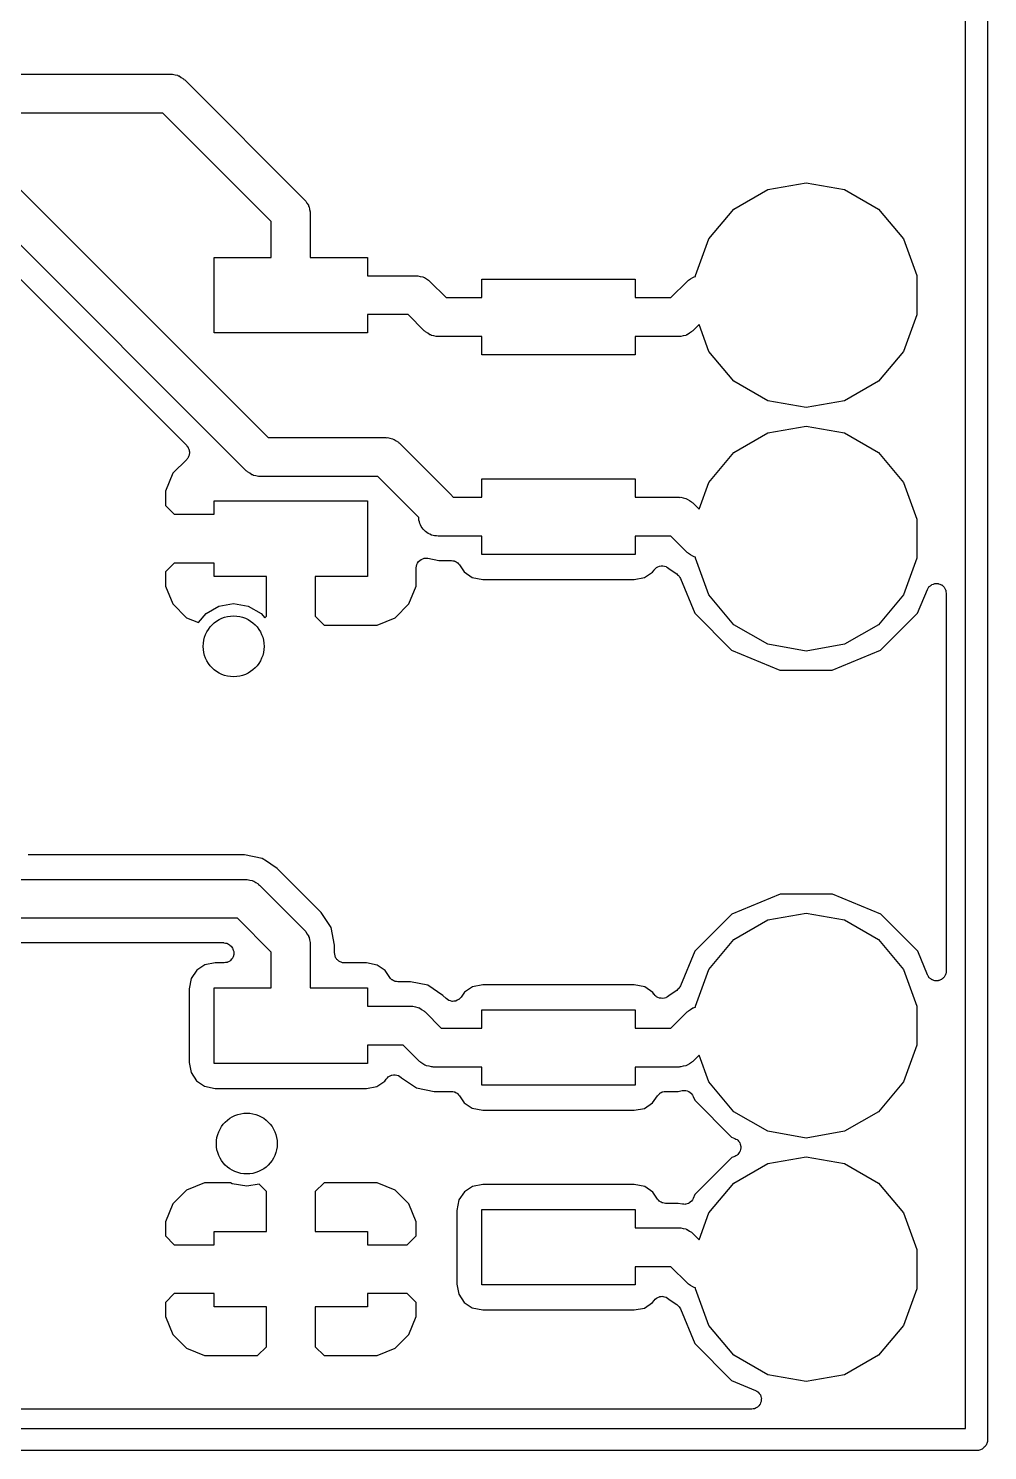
# Model space of a CAD drawing. Extents: x 25.3 to 49.5, y -85 to -25.3.
# Drawn here: x 39.47 to 49.48, y -84.95 to -70.12 of the extents above; entities that cross this region are included whole.
import ezdxf

# ---------------------------------------------------------------- set-up
doc = ezdxf.new("R2010")
doc.units = 0
doc.header["$MEASUREMENT"] = 0
doc.layers.add('BLACK', color=7, linetype='CONTINUOUS')

msp = doc.modelspace()

# ---------------------------------------------------------------- linework, layer by layer
at = {"layer": 'Black'}
for p, q in [((49.2506, -84.7217), (49.2506, -25.5143)), ((49.4792, -25.4), (49.4792, -84.836)), ((31.2098, -70.5927), (40.9575, -70.5927)), ((40.9575, -70.5927), (40.9663, -70.5943)), ((40.9663, -70.5943), (40.9752, -70.5935)), ((40.9752, -70.5935), (41.0008, -70.6003)), ((41.0008, -70.6003), (41.027, -70.605)), ((41.027, -70.605), (41.0347, -70.6094)), ((41.0347, -70.6094), (41.0434, -70.6117)), ((41.0434, -70.6117), (41.0651, -70.627)), ((41.0651, -70.627), (41.0881, -70.6402)), ((41.0881, -70.6402), (41.0939, -70.6471)), ((41.0939, -70.6471), (41.1012, -70.6522)), ((41.1012, -70.6522), (42.3521, -71.9031)), ((40.8733, -70.9991), (31.294, -70.9991)), ((42.0052, -72.131), (40.8733, -70.9991)), ((38.9042, -71.3157), (41.972, -74.3835)), ((41.7441, -74.7304), (38.6763, -71.6626)), ((46.833, -71.9995), (47.1858, -71.7959)), ((47.1858, -71.7959), (47.5869, -71.7251)), ((47.5869, -71.7251), (47.988, -71.7959)), ((47.988, -71.7959), (48.3408, -71.9995)), ((38.6009, -71.9464), (41.1225, -74.468)), ((42.3521, -71.9031), (42.3572, -71.9104)), ((42.3572, -71.9104), (42.3641, -71.9162)), ((42.3641, -71.9162), (42.3773, -71.9392)), ((42.3773, -71.9392), (42.3926, -71.9609)), ((42.3926, -71.9609), (42.3949, -71.9696)), ((42.3949, -71.9696), (42.3993, -71.9773)), ((42.3993, -71.9773), (42.404, -72.0035)), ((42.404, -72.0035), (42.4108, -72.0291)), ((42.4108, -72.0291), (42.41, -72.038)), ((42.41, -72.038), (42.4116, -72.0468)), ((42.4116, -72.0468), (42.4116, -72.5043)), ((46.5712, -72.3116), (46.833, -71.9995)), ((48.3408, -71.9995), (48.6026, -72.3116)), ((42.0052, -72.5043), (42.0052, -72.131)), ((46.4319, -72.6943), (46.5712, -72.3116)), ((48.6026, -72.3116), (48.7419, -72.6943)), ((41.4083, -73.2917), (41.4083, -72.5043)), ((41.4083, -72.5043), (42.0052, -72.5043)), ((42.4116, -72.5043), (43.0085, -72.5043)), ((43.0085, -72.5043), (43.0085, -72.6948)), ((43.0085, -72.6948), (43.5162, -72.6948)), ((43.5162, -72.6948), (43.525, -72.6964)), ((43.525, -72.6964), (43.5339, -72.6956)), ((43.5339, -72.6956), (43.5595, -72.7024)), ((43.5595, -72.7024), (43.5857, -72.7071)), ((43.5857, -72.7071), (43.5934, -72.7115)), ((43.5934, -72.7115), (43.6021, -72.7138)), ((43.6021, -72.7138), (43.6238, -72.7291)), ((43.6238, -72.7291), (43.6468, -72.7423)), ((43.6468, -72.7423), (43.6526, -72.7492)), ((43.6526, -72.7492), (43.6599, -72.7543)), ((43.6599, -72.7543), (43.829, -72.9234)), ((44.2023, -72.9234), (44.2023, -72.7329)), ((44.2023, -72.7329), (45.8025, -72.7329)), ((45.8025, -72.7329), (45.8025, -72.9234)), ((46.1758, -72.9234), (46.3449, -72.7543)), ((46.3449, -72.7543), (46.3522, -72.7492)), ((46.3522, -72.7492), (46.358, -72.7423)), ((46.358, -72.7423), (46.381, -72.7291)), ((46.381, -72.7291), (46.4027, -72.7138)), ((46.4027, -72.7138), (46.4114, -72.7115)), ((46.4114, -72.7115), (46.4191, -72.7071)), ((46.4191, -72.7071), (46.4319, -72.7048)), ((46.4319, -72.7048), (46.4319, -72.6943)), ((48.7419, -72.6943), (48.7419, -73.1017)), ((43.829, -72.9234), (44.2023, -72.9234)), ((45.8025, -72.9234), (46.1758, -72.9234)), ((43.432, -73.1012), (43.0085, -73.1012)), ((43.0085, -73.1012), (43.0085, -73.2917)), ((43.6011, -73.2703), (43.432, -73.1012)), ((48.7419, -73.1017), (48.6026, -73.4844)), ((43.6084, -73.2754), (43.6011, -73.2703)), ((43.6142, -73.2823), (43.6084, -73.2754)), ((46.3964, -73.2754), (46.3906, -73.2823)), ((46.4037, -73.2703), (46.3964, -73.2754)), ((46.4693, -73.2046), (46.4037, -73.2703)), ((46.5712, -73.4844), (46.4693, -73.2046)), ((43.0085, -73.2917), (41.4083, -73.2917)), ((43.6372, -73.2955), (43.6142, -73.2823)), ((43.6589, -73.3108), (43.6372, -73.2955)), ((43.6676, -73.3131), (43.6589, -73.3108)), ((43.6753, -73.3175), (43.6676, -73.3131)), ((43.7015, -73.3222), (43.6753, -73.3175)), ((43.7271, -73.329), (43.7015, -73.3222)), ((43.736, -73.3282), (43.7271, -73.329)), ((43.7448, -73.3298), (43.736, -73.3282)), ((44.2023, -73.3298), (43.7448, -73.3298)), ((44.2023, -73.5203), (44.2023, -73.3298)), ((46.26, -73.3298), (45.8025, -73.3298)), ((45.8025, -73.3298), (45.8025, -73.5203)), ((46.2688, -73.3282), (46.26, -73.3298)), ((46.2777, -73.329), (46.2688, -73.3282)), ((46.3033, -73.3222), (46.2777, -73.329)), ((46.3295, -73.3175), (46.3033, -73.3222)), ((46.3372, -73.3131), (46.3295, -73.3175)), ((46.3459, -73.3108), (46.3372, -73.3131)), ((46.3676, -73.2955), (46.3459, -73.3108)), ((46.3906, -73.2823), (46.3676, -73.2955)), ((45.8025, -73.5203), (44.2023, -73.5203)), ((46.833, -73.7965), (46.5712, -73.4844)), ((48.6026, -73.4844), (48.3408, -73.7965)), ((47.1858, -74.0001), (46.833, -73.7965)), ((48.3408, -73.7965), (47.988, -74.0001)), ((47.5869, -74.0709), (47.1858, -74.0001)), ((47.988, -74.0001), (47.5869, -74.0709)), ((47.1858, -74.3359), (47.5869, -74.2651)), ((47.5869, -74.2651), (47.988, -74.3359)), ((41.1225, -74.468), (41.1276, -74.4753)), ((41.972, -74.3835), (43.2001, -74.3835)), ((43.2001, -74.3835), (43.2089, -74.3851)), ((43.2089, -74.3851), (43.2178, -74.3843)), ((43.2178, -74.3843), (43.2434, -74.3911)), ((43.2434, -74.3911), (43.2696, -74.3958)), ((43.2696, -74.3958), (43.2773, -74.4002)), ((43.2773, -74.4002), (43.286, -74.4025)), ((43.286, -74.4025), (43.3077, -74.4178)), ((43.3077, -74.4178), (43.3307, -74.431)), ((43.3307, -74.431), (43.3365, -74.4379)), ((43.3365, -74.4379), (43.3438, -74.443)), ((43.3438, -74.443), (43.8885, -74.9877)), ((46.833, -74.5395), (47.1858, -74.3359)), ((47.988, -74.3359), (48.3408, -74.5395)), ((41.1225, -74.6117), (40.9776, -74.7565)), ((41.1276, -74.6044), (41.1225, -74.6117)), ((41.1276, -74.4753), (41.1339, -74.4816)), ((41.1339, -74.5981), (41.1276, -74.6044)), ((41.1339, -74.4816), (41.1376, -74.4896)), ((41.1376, -74.59), (41.1339, -74.5981)), ((41.1376, -74.4896), (41.1427, -74.4969)), ((41.1427, -74.5828), (41.1376, -74.59)), ((41.1427, -74.4969), (41.145, -74.5055)), ((41.145, -74.5742), (41.1427, -74.5828)), ((41.145, -74.5055), (41.1488, -74.5135)), ((41.1488, -74.5661), (41.145, -74.5742)), ((41.1488, -74.5135), (41.1496, -74.5224)), ((41.1496, -74.5573), (41.1488, -74.5661)), ((41.1496, -74.5224), (41.1519, -74.531)), ((41.1519, -74.5487), (41.1496, -74.5573)), ((41.1519, -74.531), (41.1511, -74.5398)), ((41.1511, -74.5398), (41.1519, -74.5487)), ((46.5712, -74.8516), (46.833, -74.5395)), ((48.3408, -74.5395), (48.6026, -74.8516)), ((40.9776, -74.7565), (40.9003, -74.9433)), ((41.7514, -74.7355), (41.7441, -74.7304)), ((41.7572, -74.7424), (41.7514, -74.7355)), ((41.7802, -74.7556), (41.7572, -74.7424)), ((41.8019, -74.7709), (41.7802, -74.7556)), ((41.8106, -74.7732), (41.8019, -74.7709)), ((41.8183, -74.7776), (41.8106, -74.7732)), ((41.8445, -74.7823), (41.8183, -74.7776)), ((41.8701, -74.7891), (41.8445, -74.7823)), ((41.879, -74.7883), (41.8701, -74.7891)), ((41.8878, -74.7899), (41.879, -74.7883)), ((43.1159, -74.7899), (41.8878, -74.7899)), ((43.5429, -75.2169), (43.1159, -74.7899)), ((44.2023, -75.0062), (44.2023, -74.8157)), ((44.2023, -74.8157), (45.8025, -74.8157)), ((45.8025, -74.8157), (45.8025, -75.0062)), ((46.4693, -75.1314), (46.5712, -74.8516)), ((48.6026, -74.8516), (48.7419, -75.2343)), ((40.9003, -74.9433), (40.9003, -75.0911)), ((41.4083, -75.184), (41.4083, -75.0443)), ((41.4083, -75.0443), (43.0085, -75.0443)), ((43.0085, -75.0443), (43.0085, -75.8317)), ((43.8885, -74.9877), (43.8936, -74.995)), ((43.8936, -74.995), (43.9005, -75.0008)), ((43.9005, -75.0008), (43.9036, -75.0062)), ((43.9036, -75.0062), (44.2023, -75.0062)), ((45.8025, -75.0062), (46.26, -75.0062)), ((46.26, -75.0062), (46.2688, -75.0078)), ((46.2688, -75.0078), (46.2777, -75.007)), ((46.2777, -75.007), (46.3033, -75.0138)), ((46.3033, -75.0138), (46.3295, -75.0185)), ((46.3295, -75.0185), (46.3372, -75.0229)), ((46.3372, -75.0229), (46.3459, -75.0252)), ((46.3459, -75.0252), (46.3676, -75.0405)), ((46.3676, -75.0405), (46.3906, -75.0537)), ((46.3906, -75.0537), (46.3964, -75.0606)), ((46.3964, -75.0606), (46.4037, -75.0657)), ((40.9003, -75.0911), (40.9932, -75.184)), ((40.9932, -75.184), (41.4083, -75.184)), ((46.4037, -75.0657), (46.4693, -75.1314)), ((43.5447, -75.2269), (43.5429, -75.2169)), ((43.5447, -75.2447), (43.5447, -75.2269)), ((43.5508, -75.2614), (43.5447, -75.2447)), ((43.5539, -75.2789), (43.5508, -75.2614)), ((43.5627, -75.2943), (43.5539, -75.2789)), ((43.5688, -75.311), (43.5627, -75.2943)), ((43.5802, -75.3246), (43.5688, -75.311)), ((43.5891, -75.34), (43.5802, -75.3246)), ((43.6028, -75.3514), (43.5891, -75.34)), ((43.6142, -75.3651), (43.6028, -75.3514)), ((48.7419, -75.2343), (48.7419, -75.6417)), ((43.6296, -75.3739), (43.6142, -75.3651)), ((43.6432, -75.3854), (43.6296, -75.3739)), ((43.6599, -75.3915), (43.6432, -75.3854)), ((43.6753, -75.4003), (43.6599, -75.3915)), ((43.6928, -75.4034), (43.6753, -75.4003)), ((43.7095, -75.4095), (43.6928, -75.4034)), ((43.7273, -75.4095), (43.7095, -75.4095)), ((43.7448, -75.4126), (43.7273, -75.4095)), ((44.2023, -75.4126), (43.7448, -75.4126)), ((44.2023, -75.6031), (44.2023, -75.4126)), ((46.1758, -75.4126), (45.8025, -75.4126)), ((45.8025, -75.4126), (45.8025, -75.6031)), ((46.3449, -75.5817), (46.1758, -75.4126)), ((43.5546, -75.6656), (43.5673, -75.655)), ((43.5673, -75.655), (43.5684, -75.6546)), ((43.5684, -75.6546), (43.5692, -75.6539)), ((43.5692, -75.6539), (43.5849, -75.6486)), ((43.5849, -75.6486), (43.6005, -75.6429)), ((43.6005, -75.6429), (43.6016, -75.6429)), ((43.6016, -75.6429), (43.6026, -75.6426)), ((43.6026, -75.6426), (43.6192, -75.6429)), ((43.6192, -75.6429), (43.6357, -75.6429)), ((43.6357, -75.6429), (43.6368, -75.6433)), ((43.6368, -75.6433), (43.6379, -75.6433)), ((43.6379, -75.6433), (43.7548, -75.6666)), ((45.8025, -75.6031), (44.2023, -75.6031)), ((46.3522, -75.5868), (46.3449, -75.5817)), ((46.358, -75.5937), (46.3522, -75.5868)), ((46.381, -75.6069), (46.358, -75.5937)), ((46.4027, -75.6222), (46.381, -75.6069)), ((46.4114, -75.6245), (46.4027, -75.6222)), ((46.4191, -75.6289), (46.4114, -75.6245)), ((46.4319, -75.6312), (46.4191, -75.6289)), ((46.4319, -75.6417), (46.4319, -75.6312)), ((46.5712, -76.0244), (46.4319, -75.6417)), ((48.7419, -75.6417), (48.6026, -76.0244)), ((40.9932, -75.692), (40.9003, -75.7849)), ((40.9003, -75.7849), (40.9003, -75.9327)), ((41.4083, -75.692), (40.9932, -75.692)), ((41.4083, -75.8317), (41.4083, -75.692)), ((43.5165, -75.7408), (43.5197, -75.7246)), ((43.5167, -75.7419), (43.5165, -75.7408)), ((43.5165, -75.743), (43.5167, -75.7419)), ((43.5165, -75.9327), (43.5165, -75.743)), ((43.5197, -75.7246), (43.5226, -75.7082)), ((43.5226, -75.7082), (43.5232, -75.7073)), ((43.5232, -75.7073), (43.5234, -75.7062)), ((43.5234, -75.7062), (43.532, -75.692)), ((43.532, -75.692), (43.5403, -75.6777)), ((43.5403, -75.6777), (43.5411, -75.677)), ((43.5411, -75.677), (43.5417, -75.676)), ((43.5417, -75.676), (43.5546, -75.6656)), ((43.7548, -75.6666), (43.8854, -75.6666)), ((43.8854, -75.6666), (43.9, -75.6692)), ((43.9, -75.6692), (43.9146, -75.6709)), ((43.9146, -75.6709), (43.9173, -75.6722)), ((43.9173, -75.6722), (43.9202, -75.6727)), ((43.9202, -75.6727), (43.933, -75.6801)), ((43.933, -75.6801), (43.9461, -75.6867)), ((43.9461, -75.6867), (43.9482, -75.6889)), ((43.9482, -75.6889), (43.9507, -75.6904)), ((43.9507, -75.6904), (43.9602, -75.7017)), ((43.9602, -75.7017), (43.9703, -75.7124)), ((43.9703, -75.7124), (44.0181, -75.785)), ((44.0181, -75.785), (44.1025, -75.842)), ((45.8991, -75.8434), (45.9844, -75.7873)), ((45.9844, -75.7873), (45.9989, -75.7659)), ((45.9989, -75.7659), (45.9995, -75.7653)), ((45.9995, -75.7653), (45.9999, -75.7645)), ((45.9999, -75.7645), (46.0118, -75.7526)), ((46.0118, -75.7526), (46.0234, -75.7406)), ((46.0234, -75.7406), (46.0242, -75.7402)), ((46.0242, -75.7402), (46.0248, -75.7395)), ((46.0248, -75.7395), (46.0401, -75.7324)), ((46.0401, -75.7324), (46.0551, -75.7251)), ((46.0551, -75.7251), (46.056, -75.725)), ((46.056, -75.725), (46.0568, -75.7246)), ((46.0568, -75.7246), (46.0735, -75.7232)), ((46.0735, -75.7232), (46.0902, -75.7214)), ((46.0902, -75.7214), (46.0911, -75.7216)), ((46.0911, -75.7216), (46.092, -75.7216)), ((46.092, -75.7216), (46.1082, -75.7259)), ((46.1082, -75.7259), (46.1245, -75.73)), ((46.1245, -75.73), (46.1252, -75.7305)), ((46.1252, -75.7305), (46.1261, -75.7307)), ((46.1261, -75.7307), (46.1398, -75.7403)), ((46.1398, -75.7403), (46.1537, -75.7497)), ((46.1537, -75.7497), (46.1542, -75.7504)), ((46.1542, -75.7504), (46.155, -75.7509)), ((46.155, -75.7509), (46.1582, -75.7542)), ((46.1582, -75.7542), (46.2365, -75.8065)), ((40.9003, -75.9327), (40.9776, -76.1195)), ((41.9544, -75.8317), (41.4083, -75.8317)), ((41.9544, -76.2468), (41.9544, -75.8317)), ((43.0085, -75.8317), (42.4624, -75.8317)), ((42.4624, -75.8317), (42.4624, -76.2468)), ((43.4392, -76.1195), (43.5165, -75.9327)), ((44.1025, -75.842), (44.2124, -75.8641)), ((44.2124, -75.8641), (45.7927, -75.8641)), ((45.7927, -75.8641), (45.8991, -75.8434)), ((46.2365, -75.8065), (46.2453, -75.815)), ((46.2453, -75.815), (46.255, -75.8224)), ((46.255, -75.8224), (46.258, -75.8271)), ((46.258, -75.8271), (46.262, -75.8309)), ((46.262, -75.8309), (46.2674, -75.8419)), ((46.2674, -75.8419), (46.274, -75.8522)), ((46.274, -75.8522), (46.4234, -76.2139)), ((48.8603, -75.955), (48.868, -75.9417)), ((48.868, -75.9417), (48.8697, -75.9402)), ((48.8697, -75.9402), (48.871, -75.9383)), ((48.871, -75.9383), (48.8832, -75.9289)), ((48.8832, -75.9289), (48.895, -75.919)), ((48.895, -75.919), (48.8971, -75.9182)), ((48.8971, -75.9182), (48.899, -75.9168)), ((48.899, -75.9168), (48.9137, -75.9122)), ((48.9137, -75.9122), (48.9282, -75.9069)), ((48.9282, -75.9069), (48.9304, -75.9069)), ((48.9304, -75.9069), (48.9326, -75.9062)), ((48.9326, -75.9062), (48.948, -75.9069)), ((48.948, -75.9069), (48.9634, -75.9069)), ((48.9634, -75.9069), (48.9656, -75.9077)), ((48.9656, -75.9077), (48.9679, -75.9078)), ((48.9679, -75.9078), (48.9821, -75.9137)), ((48.9821, -75.9137), (48.9966, -75.919)), ((48.9966, -75.919), (48.9983, -75.9205)), ((48.9983, -75.9205), (49.0005, -75.9213)), ((49.0005, -75.9213), (49.0118, -75.9318)), ((49.0118, -75.9318), (49.0236, -75.9417)), ((49.0236, -75.9417), (49.0248, -75.9436)), ((49.0248, -75.9436), (49.0265, -75.9452)), ((49.0265, -75.9452), (49.0336, -75.9589)), ((46.833, -76.3365), (46.5712, -76.0244)), ((48.6026, -76.0244), (48.3408, -76.3365)), ((48.749, -76.216), (48.852, -75.968)), ((48.852, -75.968), (48.8603, -75.955)), ((49.0336, -75.9589), (49.0413, -75.9722)), ((49.0413, -75.9722), (49.0417, -75.9745)), ((49.0417, -75.9745), (49.0427, -75.9765)), ((49.0427, -75.9765), (49.0447, -75.9918)), ((49.0447, -75.9918), (49.0474, -76.007)), ((49.0474, -76.007), (49.0474, -79.949)), ((40.9776, -76.1195), (41.1205, -76.2624)), ((41.2458, -76.3142), (41.3251, -76.2197)), ((41.3251, -76.2197), (41.4593, -76.1422)), ((41.4593, -76.1422), (41.6119, -76.1153)), ((41.6119, -76.1153), (41.7645, -76.1422)), ((41.7645, -76.1422), (41.8987, -76.2197)), ((41.8987, -76.2197), (41.9365, -76.2647)), ((41.9365, -76.2647), (41.9544, -76.2468)), ((42.4624, -76.2468), (42.5553, -76.3397)), ((43.2963, -76.2624), (43.4392, -76.1195)), ((46.4234, -76.2139), (46.8089, -76.6001)), ((48.3628, -76.6015), (48.749, -76.216)), ((41.1205, -76.2624), (41.2458, -76.3142)), ((42.5553, -76.3397), (43.1095, -76.3397)), ((43.1095, -76.3397), (43.2963, -76.2624)), ((47.1858, -76.5401), (46.833, -76.3365)), ((48.3408, -76.3365), (47.988, -76.5401)), ((47.5869, -76.6109), (47.1858, -76.5401)), ((47.988, -76.5401), (47.5869, -76.6109)), ((46.8089, -76.6001), (47.3129, -76.8094)), ((47.8585, -76.8098), (48.3628, -76.6015)), ((47.3129, -76.8094), (47.8585, -76.8098)), ((39.4714, -78.7371), (39.4669, -78.7375)), ((39.4758, -78.7379), (39.4714, -78.7371)), ((41.7267, -78.7379), (39.4758, -78.7379)), ((41.9109, -78.7745), (41.7267, -78.7379)), ((41.9544, -78.8036), (41.9109, -78.7745)), ((41.9996, -78.8338), (41.9544, -78.8036)), ((42.0671, -78.8789), (41.9996, -78.8338)), ((41.9996, -78.8338), (41.9996, -78.8338)), ((41.9996, -78.8338), (41.9996, -78.8338)), ((42.5246, -79.3364), (42.0671, -78.8789)), ((33.8913, -78.9919), (41.7367, -78.9919)), ((41.7367, -78.9919), (41.7455, -78.9935)), ((41.7455, -78.9935), (41.7544, -78.9927)), ((41.7544, -78.9927), (41.78, -78.9995)), ((41.78, -78.9995), (41.8062, -79.0042)), ((41.8062, -79.0042), (41.8139, -79.0086)), ((41.8139, -79.0086), (41.8226, -79.0109)), ((41.8226, -79.0109), (41.8443, -79.0262)), ((41.8443, -79.0262), (41.8673, -79.0394)), ((41.8673, -79.0394), (41.8731, -79.0463)), ((41.8731, -79.0463), (41.8804, -79.0514)), ((41.8804, -79.0514), (42.3521, -79.5231)), ((47.3153, -79.1462), (46.811, -79.3545)), ((47.8609, -79.1466), (47.3153, -79.1462)), ((48.3649, -79.3559), (47.8609, -79.1466)), ((42.629, -79.4926), (42.5246, -79.3364)), ((46.811, -79.3545), (46.4248, -79.74)), ((47.1858, -79.4159), (47.5869, -79.3451)), ((47.5869, -79.3451), (47.988, -79.4159)), ((48.7504, -79.7421), (48.3649, -79.3559)), ((41.6525, -79.3983), (33.8071, -79.3983)), ((42.0052, -79.751), (41.6525, -79.3983)), ((42.6656, -79.6768), (42.629, -79.4926)), ((46.833, -79.6195), (47.1858, -79.4159)), ((47.988, -79.4159), (48.3408, -79.6195)), ((35.7892, -79.6523), (41.5052, -79.6523)), ((41.5052, -79.6523), (41.5096, -79.6531)), ((41.5096, -79.6531), (41.5141, -79.6527)), ((41.5141, -79.6527), (41.5269, -79.6561)), ((41.5269, -79.6561), (41.54, -79.6584)), ((41.54, -79.6584), (41.5439, -79.6607)), ((41.5439, -79.6607), (41.5482, -79.6618)), ((42.3521, -79.5231), (42.3572, -79.5304)), ((42.3572, -79.5304), (42.3641, -79.5362)), ((42.3641, -79.5362), (42.3773, -79.5592)), ((42.3773, -79.5592), (42.3926, -79.5809)), ((42.3926, -79.5809), (42.3949, -79.5896)), ((42.3949, -79.5896), (42.3993, -79.5973)), ((42.3993, -79.5973), (42.404, -79.6234)), ((42.404, -79.6234), (42.4108, -79.6491)), ((42.4108, -79.6491), (42.41, -79.658)), ((42.41, -79.658), (42.4116, -79.6668)), ((46.5712, -79.9316), (46.833, -79.6195)), ((48.3408, -79.6195), (48.6026, -79.9316)), ((41.5482, -79.6618), (41.559, -79.6694)), ((41.559, -79.6694), (41.5705, -79.6761)), ((41.5705, -79.6761), (41.5734, -79.6795)), ((41.5734, -79.6795), (41.5771, -79.6821)), ((41.5771, -79.6821), (41.5849, -79.6899)), ((41.5849, -79.6899), (41.5925, -79.7008)), ((41.5925, -79.7008), (41.6011, -79.7109)), ((41.6011, -79.7109), (41.6026, -79.7151)), ((41.6056, -79.8001), (41.6011, -79.8125)), ((41.6026, -79.7151), (41.6052, -79.7188)), ((41.6052, -79.7188), (41.6086, -79.7316)), ((41.6112, -79.788), (41.6056, -79.8001)), ((41.6086, -79.7316), (41.6131, -79.7441)), ((41.6116, -79.7836), (41.6112, -79.788)), ((41.6131, -79.7794), (41.6116, -79.7836)), ((41.6131, -79.7441), (41.6131, -79.7486)), ((41.6131, -79.7486), (41.6143, -79.7529)), ((41.6143, -79.7529), (41.6131, -79.7661)), ((41.6131, -79.7661), (41.6131, -79.7794)), ((42.0052, -80.1243), (42.0052, -79.751)), ((42.4116, -79.6668), (42.4116, -80.1243)), ((42.6656, -79.7617), (42.6656, -79.6768)), ((42.6671, -79.7705), (42.6656, -79.7617)), ((42.6671, -79.7794), (42.6671, -79.7705)), ((42.6702, -79.7877), (42.6671, -79.7794)), ((42.6717, -79.7965), (42.6702, -79.7877)), ((42.6762, -79.8042), (42.6717, -79.7965)), ((42.6792, -79.8125), (42.6762, -79.8042)), ((46.4248, -79.74), (46.2736, -80.1042)), ((48.8519, -79.9878), (48.7504, -79.7421)), ((41.2264, -79.9401), (41.1694, -80.0245)), ((41.3117, -79.884), (41.2264, -79.9401)), ((41.4181, -79.8633), (41.3117, -79.884)), ((41.5131, -79.8633), (41.4181, -79.8633)), ((41.5261, -79.861), (41.5131, -79.8633)), ((41.5394, -79.8599), (41.5261, -79.861)), ((41.5434, -79.858), (41.5394, -79.8599)), ((41.5478, -79.8572), (41.5434, -79.858)), ((41.5593, -79.8506), (41.5478, -79.8572)), ((41.5713, -79.845), (41.5593, -79.8506)), ((41.5745, -79.8418), (41.5713, -79.845)), ((41.5784, -79.8396), (41.5745, -79.8418)), ((41.5869, -79.8294), (41.5784, -79.8396)), ((41.5963, -79.82), (41.5869, -79.8294)), ((41.5982, -79.816), (41.5963, -79.82)), ((41.6011, -79.8125), (41.5982, -79.816)), ((42.6849, -79.8193), (42.6792, -79.8125)), ((42.6894, -79.827), (42.6849, -79.8193)), ((42.6962, -79.8328), (42.6894, -79.827)), ((42.7019, -79.8396), (42.6962, -79.8328)), ((42.7096, -79.844), (42.7019, -79.8396)), ((42.7164, -79.8497), (42.7096, -79.844)), ((42.7248, -79.8528), (42.7164, -79.8497)), ((42.7325, -79.8572), (42.7248, -79.8528)), ((42.7412, -79.8587), (42.7325, -79.8572)), ((42.7496, -79.8618), (42.7412, -79.8587)), ((42.7584, -79.8618), (42.7496, -79.8618)), ((42.7672, -79.8633), (42.7584, -79.8618)), ((42.9984, -79.8633), (42.7672, -79.8633)), ((43.1083, -79.8854), (42.9984, -79.8633)), ((43.1927, -79.9423), (43.1083, -79.8854)), ((43.2405, -80.015), (43.1927, -79.9423)), ((46.4319, -80.3143), (46.5712, -79.9316)), ((48.6026, -79.9316), (48.7419, -80.3143)), ((49.0474, -79.949), (49.0459, -79.9578)), ((41.1694, -80.0245), (41.1473, -80.1344)), ((43.2506, -80.0257), (43.2405, -80.015)), ((43.2601, -80.037), (43.2506, -80.0257)), ((43.2626, -80.0385), (43.2601, -80.037)), ((43.2647, -80.0407), (43.2626, -80.0385)), ((43.2778, -80.0473), (43.2647, -80.0407)), ((43.2906, -80.0547), (43.2778, -80.0473)), ((43.2935, -80.0552), (43.2906, -80.0547)), ((43.2962, -80.0565), (43.2935, -80.0552)), ((43.3108, -80.0582), (43.2962, -80.0565)), ((43.3254, -80.0608), (43.3108, -80.0582)), ((43.456, -80.0608), (43.3254, -80.0608)), ((43.6402, -80.0974), (43.456, -80.0608)), ((43.7964, -80.2018), (43.6402, -80.0974)), ((44.2121, -80.0919), (44.1057, -80.1126)), ((45.7924, -80.0919), (44.2121, -80.0919)), ((45.9023, -80.114), (45.7924, -80.0919)), ((46.2736, -80.1042), (46.2671, -80.1144)), ((48.8555, -79.9935), (48.8519, -79.9878)), ((48.8578, -79.9998), (48.8555, -79.9935)), ((48.8635, -80.0066), (48.8578, -79.9998)), ((48.868, -80.0143), (48.8635, -80.0066)), ((48.8697, -80.0157), (48.868, -80.0143)), ((48.8708, -80.0176), (48.8697, -80.0157)), ((48.8762, -80.0217), (48.8708, -80.0176)), ((48.8805, -80.0268), (48.8762, -80.0217)), ((48.8882, -80.0313), (48.8805, -80.0268)), ((48.895, -80.037), (48.8882, -80.0313)), ((48.8971, -80.0377), (48.895, -80.037)), ((48.8988, -80.0391), (48.8971, -80.0377)), ((48.9052, -80.0411), (48.8988, -80.0391)), ((48.9111, -80.0445), (48.9052, -80.0411)), ((48.9198, -80.046), (48.9111, -80.0445)), ((48.9282, -80.0491), (48.9198, -80.046)), ((48.9304, -80.0491), (48.9282, -80.0491)), ((48.9324, -80.0497), (48.9304, -80.0491)), ((48.9392, -80.0494), (48.9324, -80.0497)), ((48.9458, -80.0506), (48.9392, -80.0494)), ((48.9546, -80.0491), (48.9458, -80.0506)), ((48.9634, -80.0491), (48.9546, -80.0491)), ((48.9655, -80.0483), (48.9634, -80.0491)), ((48.9677, -80.0482), (48.9655, -80.0483)), ((48.9739, -80.0456), (48.9677, -80.0482)), ((48.9805, -80.0445), (48.9739, -80.0456)), ((48.9882, -80.04), (48.9805, -80.0445)), ((48.9966, -80.037), (48.9882, -80.04)), ((48.9983, -80.0356), (48.9966, -80.037)), ((49.0003, -80.0347), (48.9983, -80.0356)), ((49.0053, -80.0302), (49.0003, -80.0347)), ((49.0111, -80.0268), (49.0053, -80.0302)), ((49.0168, -80.02), (49.0111, -80.0268)), ((49.0236, -80.0143), (49.0168, -80.02)), ((49.0247, -80.0124), (49.0236, -80.0143)), ((49.0264, -80.0109), (49.0247, -80.0124)), ((49.0295, -80.005), (49.0264, -80.0109)), ((49.0338, -79.9998), (49.0295, -80.005)), ((49.0368, -79.9915), (49.0338, -79.9998)), ((49.0413, -79.9838), (49.0368, -79.9915)), ((49.0417, -79.9816), (49.0413, -79.9838)), ((49.0427, -79.9796), (49.0417, -79.9816)), ((49.0436, -79.973), (49.0427, -79.9796)), ((49.0459, -79.9666), (49.0436, -79.973)), ((49.0459, -79.9578), (49.0459, -79.9666)), ((41.1473, -80.1344), (41.1473, -80.9019)), ((41.4083, -80.9117), (41.4083, -80.1243)), ((41.4083, -80.1243), (42.0052, -80.1243)), ((42.4116, -80.1243), (43.0085, -80.1243)), ((43.0085, -80.1243), (43.0085, -80.3148)), ((43.8296, -80.235), (43.7964, -80.2018)), ((43.8303, -80.2355), (43.8296, -80.235)), ((43.8309, -80.2363), (43.8303, -80.2355)), ((43.8447, -80.2456), (43.8309, -80.2363)), ((43.8585, -80.2553), (43.8447, -80.2456)), ((43.9445, -80.2535), (43.9294, -80.2609)), ((43.9597, -80.2464), (43.9445, -80.2535)), ((43.9604, -80.2458), (43.9597, -80.2464)), ((43.9611, -80.2454), (43.9604, -80.2458)), ((43.9728, -80.2333), (43.9611, -80.2454)), ((43.9847, -80.2215), (43.9728, -80.2333)), ((43.9851, -80.2207), (43.9847, -80.2215)), ((43.9857, -80.22), (43.9851, -80.2207)), ((44.0204, -80.1687), (43.9857, -80.22)), ((44.1057, -80.1126), (44.0204, -80.1687)), ((45.9867, -80.1709), (45.9023, -80.114)), ((45.9984, -80.1888), (45.9867, -80.1709)), ((45.9995, -80.1899), (45.9984, -80.1888)), ((46.0001, -80.1912), (45.9995, -80.1899)), ((46.0116, -80.2027), (46.0001, -80.1912)), ((46.0226, -80.2144), (46.0116, -80.2027)), ((46.024, -80.2151), (46.0226, -80.2144)), ((46.0251, -80.2162), (46.024, -80.2151)), ((46.0397, -80.223), (46.0251, -80.2162)), ((46.0542, -80.2303), (46.0397, -80.223)), ((46.0557, -80.2305), (46.0542, -80.2303)), ((46.0571, -80.2311), (46.0557, -80.2305)), ((46.0732, -80.2325), (46.0571, -80.2311)), ((46.0892, -80.2344), (46.0732, -80.2325)), ((46.0907, -80.2341), (46.0892, -80.2344)), ((46.0922, -80.2342), (46.0907, -80.2341)), ((46.1078, -80.23), (46.0922, -80.2342)), ((46.1235, -80.2263), (46.1078, -80.23)), ((46.1248, -80.2255), (46.1235, -80.2263)), ((46.1263, -80.2251), (46.1248, -80.2255)), ((46.1396, -80.2158), (46.1263, -80.2251)), ((46.153, -80.2069), (46.1396, -80.2158)), ((46.1539, -80.2057), (46.153, -80.2069)), ((46.1552, -80.2048), (46.1539, -80.2057)), ((46.1582, -80.2018), (46.1552, -80.2048)), ((46.2362, -80.1497), (46.1582, -80.2018)), ((46.245, -80.1413), (46.2362, -80.1497)), ((46.2546, -80.1339), (46.245, -80.1413)), ((46.2558, -80.132), (46.2546, -80.1339)), ((46.2576, -80.1305), (46.2558, -80.132)), ((46.2593, -80.1276), (46.2576, -80.1305)), ((46.2617, -80.1253), (46.2593, -80.1276)), ((46.2671, -80.1144), (46.2617, -80.1253)), ((43.0085, -80.3148), (43.466, -80.3148)), ((43.466, -80.3148), (43.4748, -80.3164)), ((43.4748, -80.3164), (43.4837, -80.3156)), ((43.4837, -80.3156), (43.5093, -80.3224)), ((43.5093, -80.3224), (43.5355, -80.3271)), ((43.5355, -80.3271), (43.5432, -80.3315)), ((43.5432, -80.3315), (43.5519, -80.3338)), ((43.5519, -80.3338), (43.5736, -80.3491)), ((43.5736, -80.3491), (43.5966, -80.3623)), ((43.5966, -80.3623), (43.6024, -80.3692)), ((43.6024, -80.3692), (43.6097, -80.3743)), ((43.6097, -80.3743), (43.7788, -80.5434)), ((43.8594, -80.2555), (43.8585, -80.2553)), ((43.8601, -80.256), (43.8594, -80.2555)), ((43.8764, -80.2601), (43.8601, -80.256)), ((43.8926, -80.2644), (43.8764, -80.2601)), ((43.8935, -80.2643), (43.8926, -80.2644)), ((43.8943, -80.2645), (43.8935, -80.2643)), ((43.911, -80.2628), (43.8943, -80.2645)), ((43.9278, -80.2613), (43.911, -80.2628)), ((43.9286, -80.261), (43.9278, -80.2613)), ((43.9294, -80.2609), (43.9286, -80.261)), ((44.2023, -80.5434), (44.2023, -80.3529)), ((44.2023, -80.3529), (45.8025, -80.3529)), ((45.8025, -80.3529), (45.8025, -80.5434)), ((46.1758, -80.5434), (46.3449, -80.3743)), ((46.3449, -80.3743), (46.3522, -80.3692)), ((46.3522, -80.3692), (46.358, -80.3623)), ((46.358, -80.3623), (46.381, -80.3491)), ((46.381, -80.3491), (46.4027, -80.3338)), ((46.4027, -80.3338), (46.4114, -80.3315)), ((46.4114, -80.3315), (46.4191, -80.3271)), ((46.4191, -80.3271), (46.4319, -80.3248)), ((46.4319, -80.3248), (46.4319, -80.3143)), ((48.7419, -80.3143), (48.7419, -80.7217)), ((43.7788, -80.5434), (44.2023, -80.5434)), ((45.8025, -80.5434), (46.1758, -80.5434)), ((43.3818, -80.7212), (43.0085, -80.7212)), ((43.0085, -80.7212), (43.0085, -80.9117)), ((43.5509, -80.8903), (43.3818, -80.7212)), ((46.4693, -80.8246), (46.4037, -80.8903)), ((46.5712, -81.1044), (46.4693, -80.8246)), ((48.7419, -80.7217), (48.6026, -81.1044)), ((41.1473, -80.9019), (41.168, -81.0083)), ((43.0085, -80.9117), (41.4083, -80.9117)), ((43.5582, -80.8954), (43.5509, -80.8903)), ((43.564, -80.9023), (43.5582, -80.8954)), ((43.587, -80.9155), (43.564, -80.9023)), ((43.6087, -80.9308), (43.587, -80.9155)), ((43.6174, -80.9331), (43.6087, -80.9308)), ((43.6251, -80.9375), (43.6174, -80.9331)), ((43.6513, -80.9422), (43.6251, -80.9375)), ((43.6769, -80.949), (43.6513, -80.9422)), ((43.6858, -80.9482), (43.6769, -80.949)), ((43.6946, -80.9498), (43.6858, -80.9482)), ((44.2023, -80.9498), (43.6946, -80.9498)), ((44.2023, -81.1403), (44.2023, -80.9498)), ((46.26, -80.9498), (45.8025, -80.9498)), ((45.8025, -80.9498), (45.8025, -81.1403)), ((46.2688, -80.9482), (46.26, -80.9498)), ((46.2777, -80.949), (46.2688, -80.9482)), ((46.3033, -80.9422), (46.2777, -80.949)), ((46.3295, -80.9375), (46.3033, -80.9422)), ((46.3372, -80.9331), (46.3295, -80.9375)), ((46.3459, -80.9308), (46.3372, -80.9331)), ((46.3676, -80.9155), (46.3459, -80.9308)), ((46.3906, -80.9023), (46.3676, -80.9155)), ((46.3964, -80.8954), (46.3906, -80.9023)), ((46.4037, -80.8903), (46.3964, -80.8954)), ((41.168, -81.0083), (41.2241, -81.0936)), ((41.2241, -81.0936), (41.3085, -81.1506)), ((43.1051, -81.152), (43.1904, -81.0959)), ((43.1904, -81.0959), (43.2049, -81.0745)), ((43.2049, -81.0745), (43.2055, -81.0739)), ((43.2055, -81.0739), (43.2059, -81.0731)), ((43.2059, -81.0731), (43.2178, -81.0612)), ((43.2178, -81.0612), (43.2294, -81.0492)), ((43.2294, -81.0492), (43.2302, -81.0488)), ((43.2302, -81.0488), (43.2308, -81.0481)), ((43.2308, -81.0481), (43.2461, -81.041)), ((43.2461, -81.041), (43.2611, -81.0337)), ((43.2611, -81.0337), (43.262, -81.0336)), ((43.262, -81.0336), (43.2628, -81.0332)), ((43.2628, -81.0332), (43.2795, -81.0318)), ((43.2795, -81.0318), (43.2962, -81.03)), ((43.2962, -81.03), (43.2971, -81.0302)), ((43.2971, -81.0302), (43.298, -81.0302)), ((43.298, -81.0302), (43.3142, -81.0345)), ((43.3142, -81.0345), (43.3305, -81.0386)), ((43.3305, -81.0386), (43.3312, -81.0391)), ((43.3312, -81.0391), (43.3321, -81.0393)), ((43.3321, -81.0393), (43.3458, -81.0489)), ((43.3458, -81.0489), (43.3597, -81.0583)), ((43.3597, -81.0583), (43.3602, -81.059)), ((43.3602, -81.059), (43.361, -81.0595)), ((43.361, -81.0595), (43.3642, -81.0628)), ((43.3642, -81.0628), (43.5204, -81.1672)), ((45.8025, -81.1403), (44.2023, -81.1403)), ((46.833, -81.4165), (46.5712, -81.1044)), ((48.6026, -81.1044), (48.3408, -81.4165)), ((41.3085, -81.1506), (41.4184, -81.1727)), ((41.4184, -81.1727), (42.9987, -81.1727)), ((42.9987, -81.1727), (43.1051, -81.152)), ((43.5204, -81.1672), (43.7046, -81.2038)), ((43.7046, -81.2038), (43.8854, -81.2038)), ((43.8854, -81.2038), (43.9, -81.2064)), ((43.9, -81.2064), (43.9146, -81.2081)), ((43.9146, -81.2081), (43.9173, -81.2094)), ((43.9173, -81.2094), (43.9202, -81.2099)), ((43.9202, -81.2099), (43.933, -81.2173)), ((43.933, -81.2173), (43.9461, -81.2239)), ((43.9461, -81.2239), (43.9482, -81.2261)), ((43.9482, -81.2261), (43.9507, -81.2276)), ((43.9507, -81.2276), (43.9602, -81.2389)), ((43.9602, -81.2389), (43.9703, -81.2496)), ((43.9703, -81.2496), (44.0181, -81.3222)), ((45.9844, -81.3245), (46.0357, -81.2486)), ((46.0357, -81.2486), (46.0456, -81.2384)), ((46.0456, -81.2384), (46.0546, -81.2276)), ((46.0546, -81.2276), (46.0578, -81.2258)), ((46.0578, -81.2258), (46.0603, -81.2232)), ((46.0603, -81.2232), (46.073, -81.217)), ((46.073, -81.217), (46.0852, -81.2099)), ((46.0852, -81.2099), (46.0887, -81.2093)), ((46.0887, -81.2093), (46.092, -81.2077)), ((46.092, -81.2077), (46.106, -81.2063)), ((46.106, -81.2063), (46.12, -81.2038)), ((46.12, -81.2038), (46.25, -81.2038)), ((46.25, -81.2038), (46.294, -81.195)), ((46.294, -81.195), (46.3106, -81.1947)), ((46.3106, -81.1947), (46.3272, -81.194)), ((46.3272, -81.194), (46.3282, -81.1943)), ((46.3282, -81.1943), (46.3293, -81.1943)), ((46.3293, -81.1943), (46.345, -81.1996)), ((46.345, -81.1996), (46.3608, -81.2046)), ((46.3608, -81.2046), (46.3617, -81.2053)), ((46.3617, -81.2053), (46.3627, -81.2056)), ((46.3627, -81.2056), (46.3756, -81.216)), ((46.3756, -81.216), (46.3888, -81.2261)), ((46.3888, -81.2261), (46.3894, -81.227)), ((46.3894, -81.227), (46.3902, -81.2277)), ((46.3902, -81.2277), (46.3988, -81.2419)), ((46.3988, -81.2419), (46.4077, -81.2559)), ((46.4077, -81.2559), (46.4234, -81.2939)), ((44.0181, -81.3222), (44.1025, -81.3792)), ((44.1025, -81.3792), (44.2124, -81.4013)), ((44.2124, -81.4013), (45.7927, -81.4013)), ((45.7927, -81.4013), (45.8991, -81.3806)), ((45.8991, -81.3806), (45.9844, -81.3245)), ((46.4234, -81.2939), (46.8089, -81.6801)), ((47.1858, -81.6201), (46.833, -81.4165)), ((48.3408, -81.4165), (47.988, -81.6201)), ((46.8089, -81.6801), (46.8423, -81.6939)), ((46.8423, -81.6939), (46.8534, -81.7011)), ((46.8534, -81.7011), (46.8652, -81.7072)), ((46.8652, -81.7072), (46.8682, -81.7105)), ((46.8682, -81.7105), (46.872, -81.7129)), ((46.872, -81.7129), (46.8801, -81.7235)), ((46.8801, -81.7235), (46.889, -81.7333)), ((46.889, -81.7333), (46.8907, -81.7374)), ((46.8907, -81.7374), (46.8935, -81.7409)), ((47.5869, -81.6909), (47.1858, -81.6201)), ((47.988, -81.6201), (47.5869, -81.6909)), ((46.8421, -81.8817), (46.811, -81.8945)), ((46.8533, -81.8745), (46.8421, -81.8817)), ((46.8651, -81.8684), (46.8533, -81.8745)), ((46.8681, -81.8651), (46.8651, -81.8684)), ((46.8719, -81.8627), (46.8681, -81.8651)), ((46.88, -81.8522), (46.8719, -81.8627)), ((46.8889, -81.8424), (46.88, -81.8522)), ((46.8906, -81.8383), (46.8889, -81.8424)), ((46.8934, -81.8348), (46.8906, -81.8383)), ((46.8974, -81.8221), (46.8934, -81.8348)), ((46.8935, -81.7409), (46.8974, -81.7536)), ((46.8974, -81.7536), (46.9025, -81.7659)), ((46.9025, -81.8099), (46.8974, -81.8221)), ((46.9025, -81.7659), (46.9027, -81.7703)), ((46.9027, -81.8054), (46.9025, -81.8099)), ((46.9027, -81.7703), (46.904, -81.7746)), ((46.904, -81.8011), (46.9027, -81.8054)), ((46.904, -81.7746), (46.9034, -81.7879)), ((46.9034, -81.7879), (46.904, -81.8011)), ((47.1858, -81.9559), (47.5869, -81.8851)), ((47.5869, -81.8851), (47.988, -81.9559)), ((46.811, -81.8945), (46.4248, -82.28)), ((46.833, -82.1595), (47.1858, -81.9559)), ((47.988, -81.9559), (48.3408, -82.1595)), ((41.3073, -82.1563), (41.1205, -82.2336)), ((41.578, -82.1563), (41.3073, -82.1563)), ((41.5969, -82.1672), (41.578, -82.1563)), ((41.7495, -82.1941), (41.5969, -82.1672)), ((41.8769, -82.1716), (41.7495, -82.1941)), ((41.9544, -82.2492), (41.8769, -82.1716)), ((42.5553, -82.1563), (42.4624, -82.2492)), ((43.1095, -82.1563), (42.5553, -82.1563)), ((43.2963, -82.2336), (43.1095, -82.1563)), ((44.2121, -82.1747), (44.1057, -82.1954)), ((45.7924, -82.1747), (44.2121, -82.1747)), ((45.9023, -82.1968), (45.7924, -82.1747)), ((46.5712, -82.4716), (46.833, -82.1595)), ((48.3408, -82.1595), (48.6026, -82.4716)), ((41.1205, -82.2336), (40.9776, -82.3765)), ((41.9544, -82.6643), (41.9544, -82.2492)), ((42.4624, -82.2492), (42.4624, -82.6643)), ((43.4392, -82.3765), (43.2963, -82.2336)), ((44.0204, -82.2515), (43.9634, -82.3359)), ((44.1057, -82.1954), (44.0204, -82.2515)), ((45.9867, -82.2537), (45.9023, -82.1968)), ((46.0345, -82.3264), (45.9867, -82.2537)), ((46.0446, -82.3371), (46.0345, -82.3264)), ((46.4081, -82.3203), (46.3992, -82.3343)), ((46.4248, -82.28), (46.4081, -82.3203)), ((40.9776, -82.3765), (40.9003, -82.5633)), ((43.5165, -82.5633), (43.4392, -82.3765)), ((43.9634, -82.3359), (43.9413, -82.4458)), ((43.9413, -82.4458), (43.9413, -83.2133)), ((44.2023, -83.2231), (44.2023, -82.4357)), ((44.2023, -82.4357), (45.8025, -82.4357)), ((45.8025, -82.4357), (45.8025, -82.6262)), ((46.0541, -82.3484), (46.0446, -82.3371)), ((46.0566, -82.3499), (46.0541, -82.3484)), ((46.0587, -82.3521), (46.0566, -82.3499)), ((46.0718, -82.3587), (46.0587, -82.3521)), ((46.0846, -82.3661), (46.0718, -82.3587)), ((46.0875, -82.3666), (46.0846, -82.3661)), ((46.0902, -82.3679), (46.0875, -82.3666)), ((46.1048, -82.3696), (46.0902, -82.3679)), ((46.1194, -82.3722), (46.1048, -82.3696)), ((46.25, -82.3722), (46.1194, -82.3722)), ((46.2944, -82.381), (46.25, -82.3722)), ((46.3109, -82.3814), (46.2944, -82.381)), ((46.3274, -82.3821), (46.3109, -82.3814)), ((46.3285, -82.3818), (46.3274, -82.3821)), ((46.3297, -82.3818), (46.3285, -82.3818)), ((46.3453, -82.3765), (46.3297, -82.3818)), ((46.3611, -82.3715), (46.3453, -82.3765)), ((46.362, -82.3708), (46.3611, -82.3715)), ((46.3631, -82.3705), (46.362, -82.3708)), ((46.3759, -82.3601), (46.3631, -82.3705)), ((46.3891, -82.3501), (46.3759, -82.3601)), ((46.3897, -82.3491), (46.3891, -82.3501)), ((46.3906, -82.3484), (46.3897, -82.3491)), ((46.3992, -82.3343), (46.3906, -82.3484)), ((46.4693, -82.7514), (46.5712, -82.4716)), ((48.6026, -82.4716), (48.7419, -82.8543)), ((40.9003, -82.5633), (40.9003, -82.7111)), ((43.5165, -82.7111), (43.5165, -82.5633)), ((45.8025, -82.6262), (46.26, -82.6262)), ((46.26, -82.6262), (46.2688, -82.6278)), ((46.2688, -82.6278), (46.2777, -82.627)), ((46.2777, -82.627), (46.3033, -82.6338)), ((40.9003, -82.7111), (40.9932, -82.804)), ((41.4083, -82.804), (41.4083, -82.6643)), ((41.4083, -82.6643), (41.9544, -82.6643)), ((42.4624, -82.6643), (43.0085, -82.6643)), ((43.0085, -82.6643), (43.0085, -82.804)), ((43.4236, -82.804), (43.5165, -82.7111)), ((46.3033, -82.6338), (46.3295, -82.6385)), ((46.3295, -82.6385), (46.3372, -82.6429)), ((46.3372, -82.6429), (46.3459, -82.6452)), ((46.3459, -82.6452), (46.3676, -82.6605)), ((46.3676, -82.6605), (46.3906, -82.6737)), ((46.3906, -82.6737), (46.3964, -82.6806)), ((46.3964, -82.6806), (46.4037, -82.6857)), ((46.4037, -82.6857), (46.4693, -82.7514)), ((40.9932, -82.804), (41.4083, -82.804)), ((43.0085, -82.804), (43.4236, -82.804)), ((48.7419, -82.8543), (48.7419, -83.2617)), ((46.1758, -83.0326), (45.8025, -83.0326)), ((45.8025, -83.0326), (45.8025, -83.2231)), ((46.3449, -83.2017), (46.1758, -83.0326)), ((43.9413, -83.2133), (43.962, -83.3197)), ((46.3522, -83.2068), (46.3449, -83.2017)), ((46.358, -83.2137), (46.3522, -83.2068)), ((46.381, -83.2269), (46.358, -83.2137)), ((40.9932, -83.312), (40.9003, -83.4049)), ((41.4083, -83.312), (40.9932, -83.312)), ((41.4083, -83.4517), (41.4083, -83.312)), ((43.0085, -83.312), (43.0085, -83.4517)), ((43.4236, -83.312), (43.0085, -83.312)), ((43.5165, -83.4049), (43.4236, -83.312)), ((43.962, -83.3197), (44.0181, -83.405)), ((45.8025, -83.2231), (44.2023, -83.2231)), ((46.0118, -83.3726), (46.0234, -83.3606)), ((46.0234, -83.3606), (46.0242, -83.3602)), ((46.0242, -83.3602), (46.0248, -83.3595)), ((46.0248, -83.3595), (46.0401, -83.3524)), ((46.0401, -83.3524), (46.0551, -83.3451)), ((46.0551, -83.3451), (46.056, -83.345)), ((46.056, -83.345), (46.0568, -83.3446)), ((46.0568, -83.3446), (46.0735, -83.3432)), ((46.0735, -83.3432), (46.0902, -83.3414)), ((46.0902, -83.3414), (46.0911, -83.3416)), ((46.0911, -83.3416), (46.092, -83.3416)), ((46.092, -83.3416), (46.1082, -83.3459)), ((46.1082, -83.3459), (46.1245, -83.35)), ((46.1245, -83.35), (46.1252, -83.3505)), ((46.1252, -83.3505), (46.1261, -83.3507)), ((46.1261, -83.3507), (46.1398, -83.3603)), ((46.1398, -83.3603), (46.1537, -83.3697)), ((46.4027, -83.2422), (46.381, -83.2269)), ((46.4114, -83.2445), (46.4027, -83.2422)), ((46.4191, -83.2489), (46.4114, -83.2445)), ((46.4319, -83.2512), (46.4191, -83.2489)), ((46.4319, -83.2617), (46.4319, -83.2512)), ((46.5712, -83.6444), (46.4319, -83.2617)), ((48.7419, -83.2617), (48.6026, -83.6444)), ((40.9003, -83.4049), (40.9003, -83.5527)), ((41.9544, -83.4517), (41.4083, -83.4517)), ((41.9544, -83.8668), (41.9544, -83.4517)), ((43.0085, -83.4517), (42.4624, -83.4517)), ((42.4624, -83.4517), (42.4624, -83.8668)), ((43.5165, -83.5527), (43.5165, -83.4049)), ((44.0181, -83.405), (44.1025, -83.462)), ((44.1025, -83.462), (44.2124, -83.4841)), ((44.2124, -83.4841), (45.7927, -83.4841)), ((45.7927, -83.4841), (45.8991, -83.4634)), ((45.8991, -83.4634), (45.9844, -83.4073)), ((45.9844, -83.4073), (45.9989, -83.3859)), ((45.9989, -83.3859), (45.9995, -83.3853)), ((45.9995, -83.3853), (45.9999, -83.3845)), ((45.9999, -83.3845), (46.0118, -83.3726)), ((46.1537, -83.3697), (46.1542, -83.3704)), ((46.1542, -83.3704), (46.155, -83.3709)), ((46.155, -83.3709), (46.1582, -83.3742)), ((46.1582, -83.3742), (46.2365, -83.4265)), ((46.2365, -83.4265), (46.2453, -83.435)), ((46.2453, -83.435), (46.255, -83.4424)), ((46.255, -83.4424), (46.258, -83.4471)), ((46.258, -83.4471), (46.262, -83.4509)), ((46.262, -83.4509), (46.2674, -83.4619)), ((46.2674, -83.4619), (46.274, -83.4722)), ((46.274, -83.4722), (46.4234, -83.8339)), ((40.9003, -83.5527), (40.9776, -83.7395)), ((43.4392, -83.7395), (43.5165, -83.5527)), ((46.833, -83.9565), (46.5712, -83.6444)), ((48.6026, -83.6444), (48.3408, -83.9565)), ((40.9776, -83.7395), (41.1205, -83.8824)), ((43.2963, -83.8824), (43.4392, -83.7395)), ((41.1205, -83.8824), (41.3073, -83.9597)), ((41.3073, -83.9597), (41.8615, -83.9597)), ((41.8615, -83.9597), (41.9544, -83.8668)), ((42.4624, -83.8668), (42.5553, -83.9597)), ((42.5553, -83.9597), (43.1095, -83.9597)), ((43.1095, -83.9597), (43.2963, -83.8824)), ((46.4234, -83.8339), (46.8089, -84.2201)), ((47.1858, -84.1601), (46.833, -83.9565)), ((48.3408, -83.9565), (47.988, -84.1601)), ((46.8089, -84.2201), (47.0569, -84.3231)), ((47.5869, -84.2309), (47.1858, -84.1601)), ((47.988, -84.1601), (47.5869, -84.2309)), ((47.0569, -84.3231), (47.0699, -84.3314)), ((47.0699, -84.3314), (47.0832, -84.3391)), ((47.0832, -84.3391), (47.0847, -84.3408)), ((47.0847, -84.3408), (47.0866, -84.3421)), ((47.0866, -84.3421), (47.096, -84.3543)), ((47.096, -84.3543), (47.1059, -84.3661)), ((47.1059, -84.3661), (47.1067, -84.3682)), ((47.1067, -84.3682), (47.1081, -84.3701)), ((47.1081, -84.3701), (47.1127, -84.3848)), ((47.1127, -84.3848), (47.118, -84.3993)), ((47.118, -84.3993), (47.118, -84.4015)), ((47.118, -84.4015), (47.1187, -84.4037)), ((47.1187, -84.4037), (47.118, -84.4191)), ((47.0179, -84.5185), (39.1081, -84.5185)), ((47.0331, -84.5158), (47.0179, -84.5185)), ((47.0484, -84.5138), (47.0331, -84.5158)), ((47.0504, -84.5128), (47.0484, -84.5138)), ((47.0527, -84.5124), (47.0504, -84.5128)), ((47.066, -84.5047), (47.0527, -84.5124)), ((47.0797, -84.4976), (47.066, -84.5047)), ((47.0813, -84.4959), (47.0797, -84.4976)), ((47.0832, -84.4947), (47.0813, -84.4959)), ((47.0931, -84.4829), (47.0832, -84.4947)), ((47.1036, -84.4716), (47.0931, -84.4829)), ((47.1044, -84.4695), (47.1036, -84.4716)), ((47.1059, -84.4677), (47.1044, -84.4695)), ((47.1112, -84.4532), (47.1059, -84.4677)), ((47.1171, -84.439), (47.1112, -84.4532)), ((47.1172, -84.4367), (47.1171, -84.439)), ((47.118, -84.4345), (47.1172, -84.4367)), ((47.118, -84.4191), (47.118, -84.4345)), ((25.5143, -84.7217), (49.2506, -84.7217)), ((49.4792, -84.836), (49.4775, -84.8458)), ((49.4775, -84.8458), (49.4775, -84.8558)), ((49.3649, -84.9503), (25.4, -84.9503)), ((49.3747, -84.9486), (49.3649, -84.9503)), ((49.3847, -84.9486), (49.3747, -84.9486)), ((49.3941, -84.9451), (49.3847, -84.9486)), ((49.404, -84.9434), (49.3941, -84.9451)), ((49.4127, -84.9384), (49.404, -84.9434)), ((49.422, -84.935), (49.4127, -84.9384)), ((49.4297, -84.9286), (49.422, -84.935)), ((49.4384, -84.9236), (49.4297, -84.9286)), ((49.4448, -84.9159), (49.4384, -84.9236)), ((49.4525, -84.9095), (49.4448, -84.9159)), ((49.4575, -84.9008), (49.4525, -84.9095)), ((49.4639, -84.8931), (49.4575, -84.9008)), ((49.4673, -84.8838), (49.4639, -84.8931)), ((49.4723, -84.8751), (49.4673, -84.8838)), ((49.474, -84.8652), (49.4723, -84.8751)), ((49.4775, -84.8558), (49.474, -84.8652))]:
    msp.add_line(p, q, dxfattribs=at)
for centre in [(41.6119, -76.5615), (41.7495, -81.7479)]:
    msp.add_circle(centre, 0.3175, dxfattribs=at)

doc.saveas('drawing.dxf')
